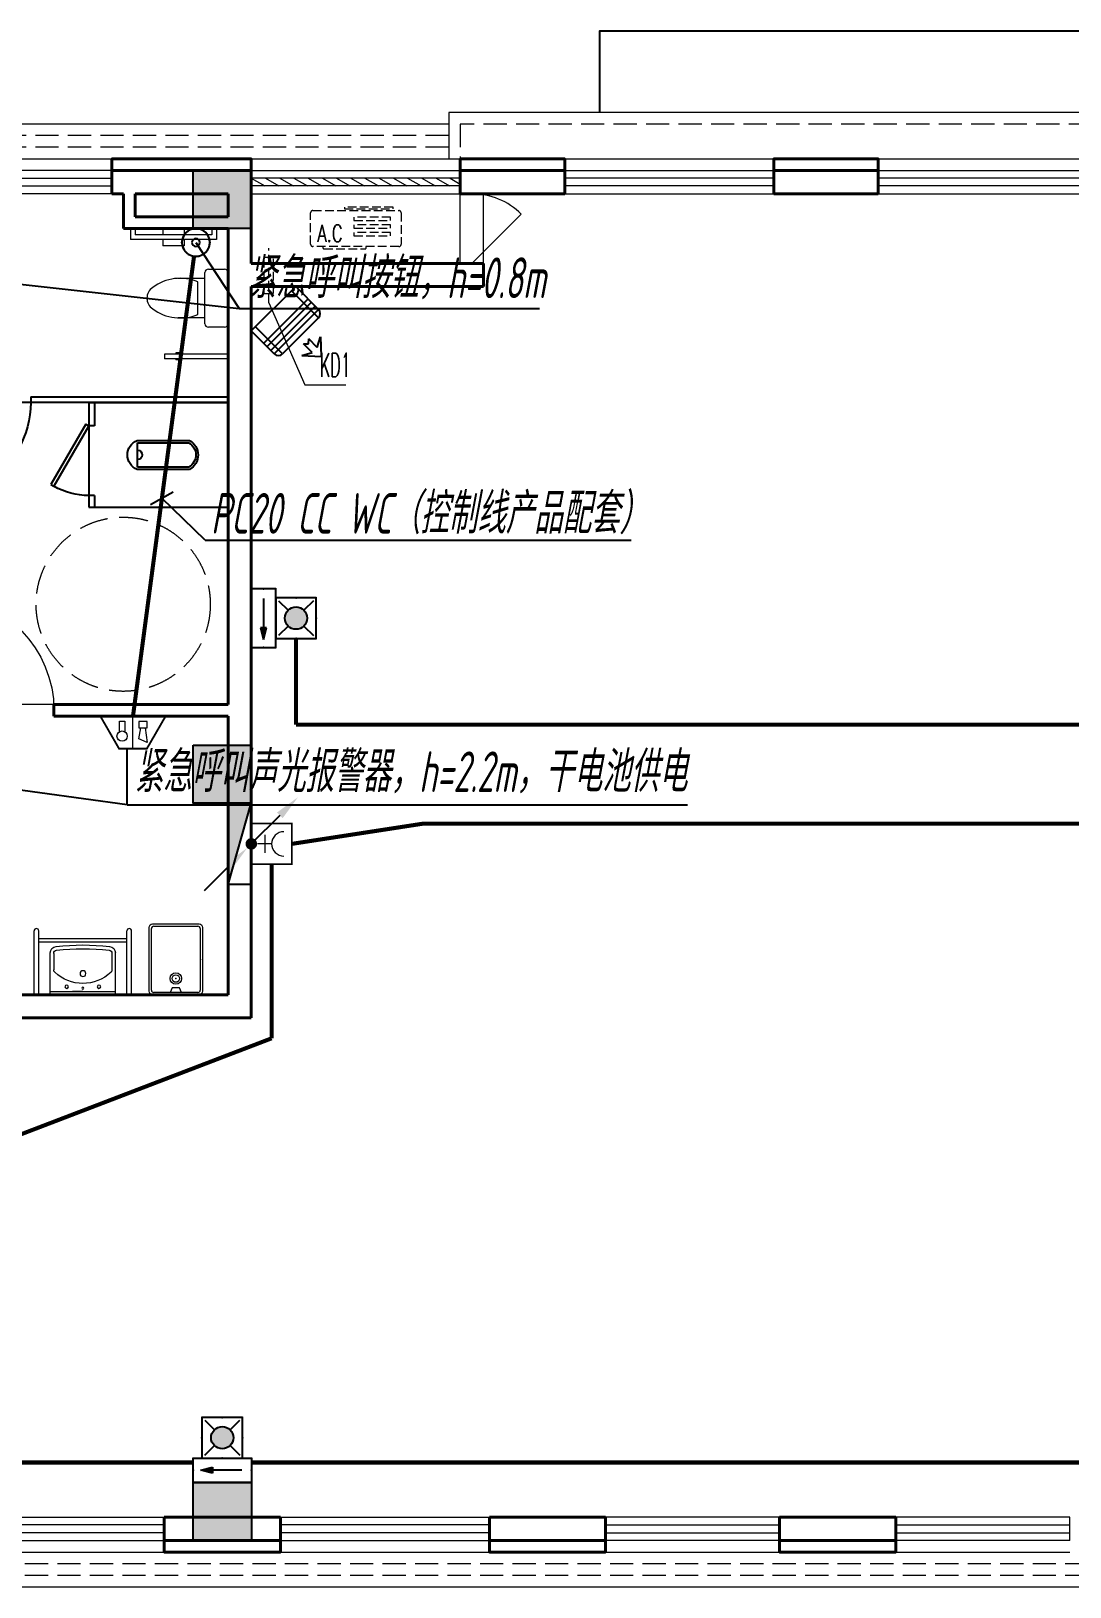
# Model space of a CAD drawing. Extents: x 491024 to 1725648, y 860327 to 1705161.
# Drawn here: x 797285 to 806231, y 1077656 to 1091057 of the extents above; entities that cross this region are included whole.
import ezdxf
from ezdxf.enums import TextEntityAlignment as Align

# ---------------------------------------------------------------- set-up
doc = ezdxf.new("R2010")
doc.units = 0
doc.header["$LTSCALE"] = 1000
doc.header["$MEASUREMENT"] = 0
for name, pattern in [('__DASH', [0.35, 0.25, -0.1]), ('DASH', [0.35, 0.25, -0.1]), ('HIDDEN', [0.375, 0.25, -0.125])]:
    doc.linetypes.add(name, pattern=pattern)
for name, color, linetype in [('!!电气', 1, 'Continuous'), ('A-AC', 8, 'Continuous'), ('DIM-照明', 3, 'Continuous'), ('EQUIP-安防', 3, 'Continuous'), ('EQUIP-照明', 3, 'Continuous'), ('EQUIP_消火栓', 7, 'Continuous'), ('LWIRE', 4, 'Continuous'), ('PUB_TEXT', 8, 'Continuous'), ('S-COLU-HATCH', 8, 'Continuous'), ('S-COLU-LINE1', 8, 'Continuous'), ('WIRE-应急', 1, 'DASH'), ('洁具', 8, 'Continuous'), ('立面', 8, 'Continuous')]:
    doc.layers.add(name, color=color, linetype=linetype)
for name, color, linetype, lineweight in [('EQUIP-消防', 3, 'Continuous', 18), ('LVTRY', 8, 'Continuous', 13), ('STAIR', 8, 'Continuous', 18), ('WALL', 8, 'Continuous', 40), ('WINDOW', 8, 'Continuous', 15), ('ZC', 6, 'Continuous', 40), ('平面-看线', 8, 'Continuous', 15), ('平面-空调室内机', 8, 'Continuous', 9), ('平面-空调预留孔', 8, 'Continuous', 15)]:
    doc.layers.add(name, color=color, linetype=linetype, lineweight=lineweight)
doc.styles.add('_TCH_DIM', font='SIMPLEX.shx', dxfattribs={"width": 0.7, "bigfont": 'GBCBIG.shx'})
doc.styles.add('_TEL_DIM', font='SIMPLEX', dxfattribs={"width": 0.8, "height": 3.5, "bigfont": 'HZTXT'})
doc.styles.add('DIM_FONT', font='SIMPLEX.shx', dxfattribs={"width": 0.56})
doc.styles.add('HZTXT', font='gbeitc.shx', dxfattribs={"width": 0.8, "height": 400, "bigfont": 'hztxt.shx'})
doc.styles.get("Standard").update_dxf_attribs({"font": 'gbenor.shx', "bigfont": 'gbcbig.shx'})

# ---------------------------------------------------------------- blocks, each defined once
blk = doc.blocks.new('cssd')
at = {"layer": '洁具', "color": 1}
for p, q in [((8184438, -430268), (8184958, -429968)), ((8184453, -430294), (8184973, -429994)), ((8184958, -429968), (8184973, -429994)), ((8184438, -430268), (8184453, -430294)), ((8184253, -431494), (8184253, -430294)), ((8184253, -430294), (8185153, -430294)), ((8184253, -430344), (8184453, -430344)), ((8184453, -430344), (8184453, -430294)), ((8185053, -430344), (8185053, -430294)), ((8185053, -430344), (8185153, -430344)), ((8185153, -430294), (8185153, -431494)), ((8184578, -430710), (8184578, -431162)), ((8184808, -430715), (8184598, -430715)), ((8184598, -430715), (8184598, -431156)), ((8184808, -431156), (8184808, -430715)), ((8184828, -431162), (8184828, -430710)), ((8184253, -431494), (8185153, -431494))]:
    blk.add_line(p, q, dxfattribs=at)
for centre, radius, start, end in [((8184453, -430294), 600, 0, 30), ((8184703, -430762), 135, 22.3551, 157.6449), ((8184703, -430715), 40, 180, 0), ((8184703, -431094), 142, 208.5105, 331.4895), ((8184703, -431094), 122, 210.8078, 329.1922)]:
    blk.add_arc(centre, radius, start, end, dxfattribs=at)
blk = doc.blocks.new('A$C752800CC')
at = {"layer": 'LVTRY'}
for p, q in [((380, 0), (820, 0)), ((1082, 0), (1082, -549)), ((1122, 0), (1122, -549)), ((0, -100), (95, -100)), ((95, -100), (95, -840)), ((350, -170), (350, -30)), ((850, -30), (850, -170)), ((0, -140), (55, -140)), ((55, -140), (55, -800)), ((820, -200), (380, -200)), ((430, -200), (430, -430)), ((740, -260), (460, -260)), ((770, -200), (770, -430)), ((0, -377), (55, -377)), ((95, -377), (150, -377)), ((150, -377), (150, -562)), ((1072, -409), (1082, -409)), ((1072, -409), (1072, -449)), ((1072, -449), (1082, -449)), ((1122, -409), (1132, -409)), ((1122, -449), (1132, -449)), ((1132, -409), (1132, -449)), ((0, -562), (55, -562)), ((95, -562), (150, -562)), ((1082, -549), (1122, -549)), ((0, -800), (55, -800)), ((0, -840), (95, -840))]:
    blk.add_line(p, q, dxfattribs=at)
for centre, radius, start, end in [((380, -30), 30, 90, 180), ((820, -30), 30, 0, 90), ((380, -170), 30, 180, 270), ((827, -412), 398, 157.4505, 216.6381), ((373, -412), 398, 323.3619, 22.5495), ((820, -170), 30, 270, 0), ((600, -589), 110, 213.4509, 326.5491)]:
    blk.add_arc(centre, radius, start, end, dxfattribs=at)
at = {"layer": 'LVTRY', "style": 'DIM_FONT', "text_generation_flag": 4, "width": 0.8, "flags": 9}
for tag in ['YSIZE', 'XSIZE']:
    blk.add_attdef(tag, (600, 0), '', height=0.5, rotation=180, dxfattribs=at)
blk = doc.blocks.new('FGFGFNBFNB')
at = {"layer": '洁具', "color": 1}
for p, q in [((1179497, 1092194), (1177797, 1092194)), ((1177797, 1092144), (1180397, 1092144)), ((1179497, 1092194), (1179497, 1092144)), ((1180297, 1092144), (1179604, 1091744)), ((1180297, 1092194), (1180297, 1092144)), ((1180397, 1092194), (1180297, 1092194)), ((1180312, 1092118), (1180297, 1092144)), ((1180312, 1092118), (1179619, 1091718)), ((1179619, 1091718), (1179604, 1091744))]:
    blk.add_line(p, q, dxfattribs=at)
blk.add_arc((1180297, 1092144), 800, 180, 210, dxfattribs=at)
at = {"ltscale": 0.5, "xscale": -1, "rotation": 90}
blk.add_blockref('A$C752800CC', (1177797, 1093644), dxfattribs=at)
blk = doc.blocks.new('_LV1')
for p, q in [((-280, 0), (280, 0)), ((-280, 0), (-280, -361)), ((280, 0), (280, -361)), ((-280, -29), (280, -29)), ((0, -29), (-90, -29)), ((-90, -29), (90, -29)), ((-251, -356), (-251, -214)), ((251, -356), (251, -215))]:
    blk.add_line(p, q)
for centre, radius in [((-139, -69), 15), ((0, -57), 8), ((139, -69), 15), ((1, -182), 24.9)]:
    blk.add_circle(centre, radius)
for centre, radius, start, end in [((0, -452), 354, 46.7581, 133.1543), ((-223, -214), 28, 133.1543, 180), ((223, -215), 28, 0, 46.7581), ((-224, -361), 56, 180, 263.481), ((-223, -356), 28, 180, 263.4984), ((0, 1600), 1997, 263.4984, 276.5122), ((223, -356), 28, 276.5122, 0), ((224, -361), 56, 276.519, 0), ((0, 1600), 2029, 263.481, 276.519)]:
    blk.add_arc(centre, radius, start, end)
blk = doc.blocks.new('A$C549C535F')
at = {"layer": 'LVTRY'}
for p, q in [((0, 0), (-550, 0)), ((0, -40), (-550, -40)), ((-485, -800), (-485, -40)), ((-455, -800), (-455, -40)), ((0, -800), (-550, -800)), ((0, -840), (-550, -840))]:
    blk.add_line(p, q, dxfattribs=at)
for centre in [(-550, -20), (-550, -820)]:
    blk.add_arc(centre, 20, 89.9994, 269.9994, dxfattribs=at)
at = {"layer": 'LVTRY', "extrusion": (0, 0, -1), "zscale": -1, "rotation": 90}
blk.add_blockref('_LV1', (0, -420), dxfattribs=at)
blk = doc.blocks.new('QER5Y5WE3')
for p, q in [((236, 408), (404, 419)), ((326, 383), (236, 408)), ((399, 251), (404, 419)), ((-194, 188), (-1, 388)), ((72, 389), (-156, 153)), ((292, -73), (-90, 296)), ((321, -43), (-61, 326)), ((360, -17), (-29, 359)), ((389, 14), (0, 389)), ((72, 389), (387, 86)), ((326, 383), (253, 308)), ((297, 307), (253, 308)), ((299, 264), (297, 307)), ((372, 340), (299, 264)), ((399, 251), (372, 340)), ((194, -188), (-194, 188)), ((387, 86), (159, -151)), ((388, 13), (194, -188))]:
    blk.add_line(p, q)
for centre, start, end in [((36, 352), 46.0154, 136.0154), ((351, 49), 316.0154, 46.0154)]:
    blk.add_arc(centre, 51.3, start, end)
blk = doc.blocks.new('gsergvr')
at = {"layer": '平面-空调预留孔', "linetype": 'DASH', "ltscale": 0.3}
for p, q in [((34075, 17176), (34075, 17166)), ((34085, 17156), (34438, 17156)), ((34448, 17166), (34448, 17176))]:
    blk.add_line(p, q, dxfattribs=at)
blk.add_lwpolyline([(34729, 17176), (33989, 17176, -0.414214), (33969, 17196), (33969, 17466, -0.414214), (33989, 17486), (34729, 17486, -0.414214), (34749, 17466), (34749, 17196, -0.414214)], format="xyb", close=True, dxfattribs=at)
for points in [[(34679, 17515), (34260, 17515), (34260, 17500), (34679, 17500)], [(34658, 17428), (34343, 17428), (34343, 17399), (34658, 17399)], [(34658, 17362), (34343, 17362), (34343, 17333), (34658, 17333)], [(34658, 17296), (34343, 17296), (34343, 17267), (34658, 17267)]]:
    blk.add_lwpolyline(points, close=True, dxfattribs=at)
for centre, start, end in [((34085, 17166), 180, 270), ((34438, 17166), 270, 0)]:
    blk.add_arc(centre, 10, start, end, dxfattribs=at)
at = {"layer": '平面-空调预留孔', "linetype": 'DASH', "ltscale": 0.3, "style": '_TCH_DIM', "width": 0.705882}
blk.add_text('A.C', height=146.9, dxfattribs=at).set_placement((34028, 17216))
blk = doc.blocks.new('dongkong')
at = {"layer": '平面-空调预留孔', "linetype": 'HIDDEN', "ltscale": 0.3}
for p, q in [((-603836, 210821), (-603836, 210511)), ((-603836, 210821), (-603756, 210821)), ((-603796, 210900), (-603796, 210431)), ((-603756, 210821), (-603756, 210511))]:
    blk.add_line(p, q, dxfattribs=at)
blk.add_lwpolyline([(-603756, 210511), (-603836, 210511)], dxfattribs=at)
blk = doc.blocks.new('rewerwer')
at = {"layer": 'S-COLU-HATCH'}
h = blk.add_hatch(color=256, dxfattribs=at)
h.dxf.hatch_style = 1
h.paths.add_polyline_path([(1332338, 1149256), (1332838, 1149256), (1332838, 1148756), (1332338, 1148756)])
h = blk.add_hatch(color=256, dxfattribs=at)
h.dxf.hatch_style = 1
h.paths.add_polyline_path([(1332338, 1144306), (1332838, 1144306), (1332838, 1143806), (1332338, 1143806)])
h = blk.add_hatch(color=256, dxfattribs=at)
h.dxf.hatch_style = 1
h.paths.add_polyline_path([(1332338, 1137956), (1332838, 1137956), (1332838, 1137456), (1332338, 1137456)])
at = {"layer": 'S-COLU-LINE1'}
for points in [[(1332338, 1149256), (1332838, 1149256), (1332838, 1148756), (1332338, 1148756)], [(1332338, 1144306), (1332838, 1144306), (1332838, 1143806), (1332338, 1143806)], [(1332338, 1137956), (1332838, 1137956), (1332838, 1137456), (1332338, 1137456)]]:
    blk.add_lwpolyline(points, close=True, dxfattribs=at)
blk = doc.blocks.new('$DorLib2D$00000114')
at = {"color": 0}
blk.add_line((0.5, 0), (-0.207, 0.707), dxfattribs=at)
blk.add_arc((0.5, 0), 1, 135, 180, dxfattribs=at)
blk = doc.blocks.new('$DorLib2D$00000001')
for p, q in [((0.45, 0.975), (0.5, 0.975)), ((0.45, 0), (0.45, 0.975)), ((0.5, 0), (0.5, 0.975)), ((0.5, 0), (0.45, 0))]:
    blk.add_line(p, q)
at = {"lineweight": 13}
blk.add_arc((0.475, 0), 0.975, 91.4693, 180, dxfattribs=at)
blk = doc.blocks.new('$WINLIB2D$00000039')
at = {"color": 0}
for points in [[(-0.5, 0.5), (-0.5, -0.5)], [(0.5, 0.5), (-0.5, 0.5)], [(0.5, -0.5), (0.5, 0.5)], [(-0.5, 0.1667), (0.5, 0.1667)], [(-0.3839, -0.1667), (-0.448, 0.1667)], [(-0.3159, -0.1667), (-0.38, 0.1667)], [(-0.2479, -0.1667), (-0.312, 0.1667)], [(-0.1799, -0.1667), (-0.244, 0.1667)], [(-0.1119, -0.1667), (-0.176, 0.1667)], [(-0.0439, -0.1667), (-0.108, 0.1667)], [(0.0241, -0.1667), (-0.04, 0.1667)], [(0.0921, -0.1667), (0.028, 0.1667)], [(0.16, -0.1667), (0.0959, 0.1667)], [(0.228, -0.1667), (0.1639, 0.1667)], [(0.296, -0.1667), (0.2319, 0.1667)], [(0.364, -0.1667), (0.2999, 0.1667)], [(0.432, -0.1667), (0.3679, 0.1667)], [(0.5, -0.1667), (0.4359, 0.1667)], [(-0.4519, -0.1667), (-0.5, 0.0836)], [(-0.5, -0.1667), (0.5, -0.1667)], [(0.5, -0.5), (-0.5, -0.5)]]:
    blk.add_lwpolyline(points, dxfattribs=at)
blk = doc.blocks.new('$WINLIB2D$00000001')
at = {"color": 0}
for points in [[(-0.5, 0.5), (-0.5, -0.5)], [(-0.5, 0.5), (0.5, 0.5)], [(0.5, -0.5), (0.5, 0.5)], [(0.5, 0.1667), (-0.5, 0.1667)], [(0.5, -0.1667), (-0.5, -0.1667)], [(-0.5, -0.5), (0.5, -0.5)]]:
    blk.add_lwpolyline(points, dxfattribs=at)
blk = doc.blocks.new('$lvtry$00000187')
at = {"color": 0}
for p, q in [((-285, -420, 0), (-285, -40, 0)), ((-265, -20, 0), (265, -20, 0)), ((285, -40, 0), (285, -420, 0)), ((285, -180, 0), (245, -198, 0)), ((245, -198, 0), (245, -263, 0)), ((245, -263, 0), (285, -280, 0)), ((265, -440, 0), (-265, -440, 0))]:
    blk.add_line(p, q, dxfattribs=at)
at = {"color": 0, "elevation": 0}
blk.add_lwpolyline([(305, -430, -0.414214), (275, -460), (-275, -460, -0.414214), (-305, -430), (-305, -30, -0.414214), (-275, 0), (275, 0, -0.414214), (305, -30)], format="xyb", close=True, dxfattribs=at)
at = {"color": 0}
for radius in [50, 32.5]:
    blk.add_circle((165, -230, 0), radius, dxfattribs=at)
for centre, start, end in [((-265, -40, 0), 90, 180), ((265, -40, 0), 0, 90), ((-265, -420, 0), 180, 270), ((265, -420, 0), 270, 0)]:
    blk.add_arc(centre, 20, start, end, dxfattribs=at)
for p in [(0, 0, 0), (165, -230, 0)]:
    blk.add_point(p, dxfattribs=at)
blk = doc.blocks.new('ASDASDFSGH')
at = {"layer": 'STAIR', "color": 8, "linetype": '__DASH'}
blk.add_circle((1331734.4, 1068311.4), 750, dxfattribs=at)
at = {"layer": 'WALL', "color": 8}
for p, q in [((1331838.1, 1072047.8), (1331637.7, 1072047.8)), ((1331637.7, 1072047.8), (1331637.7, 1071847.8)), ((1332737.7, 1072047.8), (1331838.1, 1072047.8)), ((1332837.7, 1072047.8), (1332737.7, 1072047.8)), ((1332837.7, 1071847.8), (1332837.7, 1072047.8)), ((1334737.7, 1072047.8), (1334637.7, 1072047.8)), ((1334637.7, 1072047.8), (1334637.7, 1071847.8)), ((1335537.7, 1072047.8), (1334737.7, 1072047.8)), ((1335537.7, 1071847.8), (1335537.7, 1072047.8)), ((1338237.7, 1072047.8), (1337337.7, 1072047.8)), ((1337337.7, 1072047.8), (1337337.7, 1071847.8)), ((1338237.7, 1071847.8), (1338237.7, 1072047.8)), ((1331637.7, 1071847.8), (1331738.1, 1071847.8)), ((1331738.1, 1071847.8), (1331738.1, 1071547.8)), ((1331838.1, 1071847.8), (1331838.1, 1071647.8)), ((1332637.7, 1071847.8), (1331838.1, 1071847.8)), ((1332637.7, 1071647.8), (1332637.7, 1071847.8)), ((1332837.7, 1071647.8), (1332837.7, 1071847.8)), ((1334837.7, 1071847.8), (1334637.7, 1071847.8)), ((1334837.7, 1071847.8), (1335537.7, 1071847.8)), ((1337337.7, 1071847.8), (1338237.7, 1071847.8)), ((1331838.1, 1071647.8), (1332637.7, 1071647.8)), ((1332837.7, 1071247.8), (1332837.7, 1071647.8)), ((1331738.1, 1071547.8), (1332637.7, 1071547.8)), ((1332637.7, 1071147.8), (1332637.7, 1071547.8)), ((1332837.7, 1071247.8), (1334637.7, 1071247.8)), ((1334837.7, 1071247.8), (1334637.7, 1071247.8)), ((1334837.7, 1071047.8), (1334837.7, 1071247.8)), ((1332637.7, 1067447.8), (1332637.7, 1071147.8)), ((1332837.7, 1067447.8), (1332837.7, 1071047.8)), ((1332837.7, 1071047.8), (1334837.7, 1071047.8)), ((1332637.7, 1067447.8), (1331137.7, 1067447.8)), ((1331137.7, 1067447.8), (1331137.7, 1067347.8)), ((1332837.7, 1064747.8), (1332837.7, 1067447.8)), ((1331137.7, 1067347.8), (1332637.7, 1067347.8)), ((1332637.7, 1064947.8), (1332637.7, 1067347.8)), ((1327287.7, 1064947.8), (1332637.7, 1064947.8)), ((1327287.7, 1064747.8), (1332837.7, 1064747.8)), ((1333087.7, 1060447.8), (1332087.7, 1060447.8)), ((1332087.7, 1060447.8), (1332087.7, 1060247.8)), ((1333087.7, 1060247.8), (1333087.7, 1060447.8)), ((1335887.7, 1060447.8), (1334887.7, 1060447.8)), ((1334887.7, 1060447.8), (1334887.7, 1060247.8)), ((1335887.7, 1060247.8), (1335887.7, 1060447.8)), ((1338387.7, 1060447.8), (1337387.7, 1060447.8)), ((1337387.7, 1060447.8), (1337387.7, 1060247.8)), ((1338387.7, 1060247.8), (1338387.7, 1060447.8)), ((1332087.7, 1060247.8), (1333087.7, 1060247.8)), ((1334887.7, 1060247.8), (1335887.7, 1060247.8)), ((1337387.7, 1060247.8), (1338387.7, 1060247.8))]:
    blk.add_line(p, q, dxfattribs=at)
for points in [[(1332837.7, 1072047.8), (1332837.7, 1072147.8), (1331637.7, 1072147.8), (1331637.7, 1072047.8)], [(1335537.7, 1072047.8), (1335537.7, 1072147.8), (1334637.7, 1072147.8), (1334637.7, 1072047.8)], [(1338237.7, 1072047.8), (1338237.7, 1072147.8), (1337337.7, 1072147.8), (1337337.7, 1072047.8)], [(1333087.7, 1060247.8), (1333087.7, 1060147.8), (1332087.7, 1060147.8), (1332087.7, 1060247.8)], [(1335887.7, 1060247.8), (1335887.7, 1060147.8), (1334887.7, 1060147.8), (1334887.7, 1060247.8)], [(1338387.7, 1060247.8), (1338387.7, 1060147.8), (1337387.7, 1060147.8), (1337387.7, 1060247.8)]]:
    blk.add_lwpolyline(points, dxfattribs=at)
at = {"layer": 'WINDOW', "color": 8}
for p, q in [((1334637.7, 1071247.8), (1334637.7, 1071847.8)), ((1334837.7, 1071247.8), (1334837.7, 1071847.8)), ((1331137.7, 1067447.8), (1330137.7, 1067447.8))]:
    blk.add_line(p, q, dxfattribs=at)
at = {"layer": '平面-看线', "color": 8}
for points in [[(1293087.7, 1060247.8), (1293087.7, 1059847.8), (1365587.7, 1059847.8), (1365587.7, 1070547.8), (1357887.7, 1070547.8), (1357887.7, 1072447.8), (1349137.7, 1072447.8)], [(1334537.7, 1072447.8), (1327387.7, 1072447.8)], [(1349137.7, 1072147.8), (1349137.7, 1072547.8), (1334537.8, 1072547.8), (1334537.7, 1072147.8)], [(1330437.7, 1072147.8), (1331637.7, 1072147.8)], [(1332837.7, 1072147.8), (1334637.7, 1072147.8)], [(1335537.7, 1072147.8), (1337337.7, 1072147.8)], [(1338237.7, 1072147.8), (1340037.7, 1072147.8)], [(1330287.7, 1060147.8), (1332087.7, 1060147.8)], [(1333087.7, 1060147.8), (1334887.7, 1060147.8)], [(1335887.7, 1060147.8), (1337387.7, 1060147.8)], [(1338387.7, 1060147.8), (1339887.7, 1060147.8)]]:
    blk.add_lwpolyline(points, dxfattribs=at)
at = {"layer": '平面-看线', "color": 8, "linetype": 'DASH', "ltscale": 0.8}
for points in [[(1349037.7, 1072047.8), (1349037.7, 1072447.8), (1334637.8, 1072447.8), (1334637.7, 1072047.8)], [(1293087.7, 1059947.8), (1365487.7, 1059947.8), (1365487.7, 1070447.8), (1357787.7, 1070447.8), (1357787.7, 1072347.8), (1349137.7, 1072347.8)], [(1334537.7, 1072347.8), (1327387.7, 1072347.8)], [(1293087.7, 1060047.8), (1365387.7, 1060047.8), (1365387.7, 1070347.8), (1357687.7, 1070347.8), (1357687.7, 1072247.8), (1349137.7, 1072247.8)], [(1334537.7, 1072247.8), (1327387.7, 1072247.8)]]:
    blk.add_lwpolyline(points, dxfattribs=at)
at = {"layer": '平面-空调预留孔', "color": 8}
for p, q in [((1332987.7, 1070908.7), (1333297.3, 1070202.2)), ((1332987.7, 1070908.7), (1333297.3, 1070202.2)), ((1332987.7, 1070908.7), (1333297.3, 1070202.2)), ((1332987.7, 1070908.7), (1333297.3, 1070202.2)), ((1333297.3, 1070202.2), (1333652, 1070202.2))]:
    blk.add_line(p, q, dxfattribs=at)
at = {"layer": '立面', "color": 8}
blk.add_lwpolyline([(1347837.7, 1072547.8), (1347837.7, 1073247.8), (1335837.8, 1073248.3), (1335837.8, 1072547.8)], dxfattribs=at)
at = {"color": 8, "xscale": -1}
blk.add_blockref('FGFGFNBFNB', (2510434.8, -22095.8), dxfattribs=at)
at = {"color": 8, "rotation": 270}
blk.add_blockref('A$C549C535F', (1331806.8, 1064947.8), dxfattribs=at)
at = {"layer": 'A-AC', "color": 8, "linetype": 'ByBlock', "rotation": 268.9846063388433}
blk.add_blockref('QER5Y5WE3', (1333028.6, 1070856.9), dxfattribs=at)
at = {"layer": 'LVTRY', "color": 8, "rotation": 269.9999999966305}
blk.add_blockref('$lvtry$00000187', (1332417.7, 1065252.8), dxfattribs=at)
at = {"layer": 'S-COLU-LINE1', "color": 8}
blk.add_blockref('rewerwer', (0, -77208.4), dxfattribs=at)
at = {"layer": 'WINDOW', "color": 8}
for name, p, xscale, yscale, zscale, rotation in [('$WINLIB2D$00000001', (1331037.7, 1071947.8), 1200, 200, 1200, 180.0000000000074), ('$WINLIB2D$00000039', (1333737.7, 1071947.8), 1800, 200, 1800, 180.00000000002), ('$WINLIB2D$00000001', (1336437.7, 1071947.8), 1800, 200, 1800, 1.87890327085041e-12), ('$WINLIB2D$00000001', (1339137.7, 1071947.8), 1800, 200, 1800, 1.87890327085041e-12), ('$DorLib2D$00000114', (1334737.7, 1071547.8), -600, -600, -600, 90.00000000030016), ('$DorLib2D$00000001', (1330637.7, 1067397.8), 1000, -1000, 1000, 180.000000000005), ('$WINLIB2D$00000001', (1331187.7, 1060347.8), -1800, 200, -1800, 179.9999999999976), ('$WINLIB2D$00000001', (1333987.7, 1060347.8), -1800, 200, -1800, 179.9999999999976), ('$WINLIB2D$00000001', (1336637.7, 1060347.8), 1500, 200, 1500, 179.9999999999976), ('$WINLIB2D$00000001', (1339137.7, 1060347.8), 1500, 200, 1500, 179.9999999999976)]:
    blk.add_blockref(name, p, dxfattribs=dict(at, xscale=xscale, yscale=yscale, zscale=zscale, rotation=rotation))
at = {"layer": '平面-空调室内机', "color": 8, "ltscale": 0.3, "xscale": -1, "rotation": 180}
blk.add_blockref('dongkong', (1936783.7, 1281808.6), dxfattribs=at)
at = {"layer": '平面-空调预留孔', "color": 8}
blk.add_blockref('gsergvr', (1299379.1, 1054216.6), dxfattribs=at)
at = {"layer": '洁具', "color": 8, "linetype": 'Continuous', "xscale": -1, "rotation": 90.00000000343613}
blk.add_blockref('cssd', (901143.9, 9254300.8), dxfattribs=at)
at = {"layer": 'PUB_TEXT', "color": 8, "style": '_TCH_DIM', "width": 0.494118}
blk.add_text('KD1', height=204, dxfattribs=at).set_placement((1333426.4, 1070270.9))
blk = doc.blocks.new('$equip$00002479')
at = {"const_width": 0.04}
blk.add_lwpolyline([(-0.3, 0, 1), (0.3, 0, 1), (-0.3, 0, 0.942883)], format="xyb", dxfattribs=at)
for radius in [0.3, 0.0841]:
    blk.add_circle((0, 0), radius)
for p in [(-0.3, 0), (0, 0.3), (0.3, 0), (0, -0.3)]:
    blk.add_point(p)
at = {"color": 7, "style": '_TEL_DIM', "flags": 1}
blk.add_attdef('A', text='', height=0.00002, dxfattribs=at).set_placement((0, 0), align=Align.MIDDLE_CENTER)
blk = doc.blocks.new('$equip$00002679')
for p, q in [((-0.3, 0.699), (-0.703, 0)), ((0.3, 0.699), (-0.3, 0.699)), ((0.3, 0.699), (-0.3, 0.699)), ((0, 0.699), (0, 0)), ((0.703, 0), (0.3, 0.699)), ((-0.264, 0.249), (-0.304, 0.569)), ((-0.304, 0.569), (-0.128, 0.489)), ((-0.128, 0.489), (-0.168, 0.249)), ((0.174, 0.11), (0.174, 0.338)), ((0.294, 0.338), (0.294, 0.11)), ((-0.703, 0), (0.703, 0)), ((-0.304, 0.249), (-0.304, 0.113)), ((-0.128, 0.249), (-0.304, 0.249)), ((-0.304, 0.113), (-0.128, 0.113)), ((-0.128, 0.113), (-0.128, 0.249)), ((0.294, 0.11), (0.174, 0.11))]:
    blk.add_line(p, q)
at = {"const_width": 0.04}
for points in [[(-0.299, 0.699), (0.301, 0.699), (0.703, 0), (-0.702, 0), (-0.299, 0.699), (0.301, 0.699)], [(-0.3, 0.699), (0.3, 0.699), (0.703, 0), (-0.703, 0), (-0.3, 0.699), (0.3, 0.699)]]:
    blk.add_lwpolyline(points, dxfattribs=at)
blk.add_circle((0.234, 0.43), 0.111)
for p in [(0, 0.699), (-0.501, 0.349), (0.502, 0.349), (0, 0)]:
    blk.add_point(p)
at = {"color": 7, "flags": 1}
for tag, height, p in [('B', 0.4, (0.961, 0.299)), ('A', 0.00002, (0, 0))]:
    blk.add_attdef(tag, text='', height=height, dxfattribs=at).set_placement(p, align=Align.MIDDLE_CENTER)
blk = doc.blocks.new('$equip$00002656')
for p, q in [((-0.5, 1), (-0.5, 0)), ((0.5, 1), (-0.5, 1)), ((0.5, 0), (0.5, 1)), ((0, 0.5), (0, 0.15)), ((-0.5, 0), (0.5, 0)), ((-0.219, 0.331), (0.222, 0.331))]:
    blk.add_line(p, q)
at = {"const_width": 0.04}
blk.add_lwpolyline([(-0.5, 1), (0.5, 1), (0.5, 0), (-0.5, 0), (-0.5, 1), (0.5, 1)], dxfattribs=at)
blk.add_arc((0, 0.8), 0.3, 180, 0)
for p in [(0, 1), (-0.5, 0.5), (0.5, 0.5), (0, 0)]:
    blk.add_point(p)
at = {"color": 7, "flags": 1}
for tag, height, p in [('B', 0.4, (0.762, 0.292)), ('A', 0.00002, (0, 0))]:
    blk.add_attdef(tag, text='', height=height, dxfattribs=at).set_placement(p, align=Align.MIDDLE_CENTER)
blk = doc.blocks.new('$TelecSys$00000081')
for p, q in [((0.104, 0.104), (0.104, 0.104)), ((-0.104, -0.104), (-0.104, -0.104)), ((-1.15, -1.15), (-0.55, -0.55))]:
    blk.add_line(p, q)
at = {"const_width": 0.142}
blk.add_lwpolyline([(0.071, 0, 1), (-0.071, 0, 1)], format="xyb", close=True, dxfattribs=at)
blk.add_solid([(-0.62, -0.48), (-0.48, -0.62), (-0.1, -0.1)])
at = {"width": 0.8, "flags": 9}
blk.add_attdef('A', (0, 0), '', height=0.00002, rotation=180, dxfattribs=at)
blk = doc.blocks.new('$TelecSys$00000079')
for p, q in [((0.7, 0.7), (0, 0)), ((0.104, 0.104), (0.104, 0.104)), ((-0.104, -0.104), (-0.104, -0.104))]:
    blk.add_line(p, q)
at = {"const_width": 0.142}
blk.add_lwpolyline([(-0.071, 0, 1), (0.071, 0, 1)], format="xyb", close=True, dxfattribs=at)
blk.add_solid([(0.63, 0.77), (0.77, 0.63), (1.15, 1.15)])
at = {"width": 0.8, "flags": 9}
blk.add_attdef('A', (0, 0), '', height=0.00002, dxfattribs=at)
blk = doc.blocks.new('$equip$00002540')
blk.add_hatch(color=256).paths.add_polyline_path([(0.24, 0.372), (0.24, 0.228), (0.528, 0.3)])
for p, q in [((-0.72, 0.6), (-0.72, 0)), ((0.72, 0.6), (-0.72, 0.6)), ((0.72, 0), (0.72, 0.6)), ((-0.72, 0), (0.72, 0)), ((0.24, 0.372), (0.24, 0.228)), ((0.528, 0.3), (0.24, 0.372)), ((0.24, 0.228), (0.528, 0.3))]:
    blk.add_line(p, q)
at = {"color": 7}
blk.add_line((-0.48, 0.3), (0.48, 0.3), dxfattribs=at)
at = {"const_width": 0.04}
blk.add_lwpolyline([(-0.72, 0.6), (-0.72, 0), (0.72, 0), (0.72, 0.6), (-0.72, 0.6), (-0.72, 0)], dxfattribs=at)
for p in [(0, 0.6), (-0.72, 0.3), (0, 0), (0.72, 0.3)]:
    blk.add_point(p)
at = {"color": 7, "style": '_TEL_DIM', "flags": 1}
blk.add_attdef('A', text='', height=0.00002, dxfattribs=at).set_placement((0, 0), align=Align.MIDDLE_CENTER)
blk = doc.blocks.new('$equip$00002604')
blk.add_hatch(color=256).paths.add_polyline_path([(0.275, 0.5, 1), (-0.274, 0.5, 1)])
for p, q in [((-0.429, 0.929), (-0.194, 0.694)), ((0.194, 0.694), (0.429, 0.929)), ((-0.429, 0.071), (-0.194, 0.306)), ((0.194, 0.306), (0.429, 0.071))]:
    blk.add_line(p, q)
at = {"const_width": 0.04}
blk.add_lwpolyline([(-0.5, 1), (-0.5, 0), (0.5, 0), (0.5, 1), (-0.5, 1), (-0.5, 0)], dxfattribs=at)
blk.add_lwpolyline([(-0.5, 1), (-0.5, 0), (0.5, 0), (0.5, 1)], close=True)
blk.add_circle((0, 0.5), 0.275)
for p in [(0, 1), (-0.5, 0.5), (0.5, 0.5), (0, 0)]:
    blk.add_point(p)
at = {"color": 7, "style": '_TEL_DIM', "flags": 1}
blk.add_attdef('A', text='', height=0.000025, dxfattribs=at).set_placement((0, 0), align=Align.MIDDLE_CENTER)
blk = doc.blocks.new('$TwtSys$00000434')
at = {"color": 252}
for p, q in [((-0.5, 0.5), (-0.5, -0.5)), ((-0.5, -0.5), (0.5, 0.5)), ((0.5, 0.5), (-0.5, 0.5)), ((0.5, -0.5), (0.5, 0.5)), ((-0.5, -0.5), (0.5, -0.5))]:
    blk.add_line(p, q, dxfattribs=at)
blk.add_solid([(0.5, -0.5), (0.5, 0.5), (-0.5, -0.5)], dxfattribs=at)
blk = doc.blocks.new('A$C49C85FA1')
at = {"layer": 'EQUIP_消火栓', "xscale": -700, "yscale": 200, "zscale": 700, "rotation": 269.9999999999747}
blk.add_blockref('$TwtSys$00000434', (35400, 3300), dxfattribs=at)

msp = doc.modelspace()

# ---------------------------------------------------------------- linework, layer by layer
at = {"layer": '!!电气', "color": 2}
for p, q in [((793957.9, 1089236.1), (799077, 1088667.8)), ((798703.6, 1089236.1), (799077, 1088667.8)), ((799077, 1088667.8), (801661.9, 1088667.8)), ((798314, 1086979.2), (798506.8, 1087088.3)), ((798782.8, 1086673.3), (798411, 1087033.2)), ((798782.8, 1086673.3), (802451.6, 1086673.3)), ((798112.5, 1084392.8), (794549, 1084876.7)), ((798112.5, 1084392.8), (798112.5, 1084876.7)), ((798112.5, 1084392.8), (802937.3, 1084392.8))]:
    msp.add_line(p, q, dxfattribs=at)
at = {"layer": 'WIRE-应急', "const_width": 35}
for points in [[(798687.8, 1089117.2), (798162, 1085156.1)], [(799566, 1085825.2), (799566, 1085082.1)], [(799566, 1085082.1), (806479, 1085082.1)], [(799531, 1084056.1), (800666.7, 1084231.1)], [(823364.6, 1084231.1), (800666.7, 1084231.1)], [(799356, 1083881.1), (799356, 1082381.1)], [(794656.5, 1080581.1), (799356, 1082381.1)], [(793882.5, 1078727.7), (798679, 1078727.7)], [(799183, 1078727.7), (806479, 1078727.7)]]:
    msp.add_lwpolyline(points, dxfattribs=at)

# ---------------------------------------------------------------- block references
at = {"layer": 'EQUIP-安防', "color": 1, "xscale": -400, "yscale": 400, "zscale": 400, "rotation": 180}
msp.add_blockref('$equip$00002479', (798703.6, 1089236.1), dxfattribs=at)
at = {"layer": 'EQUIP-消防', "color": 1, "xscale": 400, "yscale": 400, "zscale": 400, "rotation": 180}
msp.add_blockref('$equip$00002679', (798162, 1085156.1), dxfattribs=at)
at = {"layer": 'EQUIP-消防', "xscale": 350, "yscale": 350, "zscale": 350, "rotation": 269.9999999999997}
msp.add_blockref('$equip$00002656', (799181, 1084056.1), dxfattribs=at)
at = {"layer": 'EQUIP-照明', "xscale": 350, "yscale": 350, "zscale": 350, "rotation": 270.0000000000002}
for name, p in [('$equip$00002540', (799181, 1086000.2)), ('$equip$00002604', (799391, 1086000.2))]:
    msp.add_blockref(name, p, dxfattribs=at)
at = {"layer": 'EQUIP-照明', "yscale": 350, "zscale": 350}
for name, p, xscale in [('$equip$00002604', (798931, 1078766.1), 350), ('$equip$00002540', (798931, 1078556.1), -350)]:
    msp.add_blockref(name, p, dxfattribs=dict(at, xscale=xscale))
at = {"layer": 'LWIRE', "xscale": 350, "yscale": 350, "zscale": 350}
for name in ['$TelecSys$00000079', '$TelecSys$00000081']:
    msp.add_blockref(name, (799181, 1084056.1), dxfattribs=at)
at = {"layer": 'WALL', "color": 252}
msp.add_blockref('ASDASDFSGH', (-533656.7, 17808.4), dxfattribs=at)
at = {"layer": 'ZC'}
msp.add_blockref('A$C49C85FA1', (763681, 1080756.1), dxfattribs=at)

# ---------------------------------------------------------------- texts
at = {"layer": 'DIM-照明', "color": 2, "style": 'HZTXT', "width": 0.7}
for s, p in [('紧急呼叫按钮，h=0.8m', (799148.5, 1088757, 0)), ('PC20 CC WC（控制线产品配套）', (798833.1, 1086728.2, 0)), ('紧急呼叫声光报警器，h=2.2m，干电池供电', (798174.6, 1084502.2, 0))]:
    msp.add_text(s, height=350, dxfattribs=at).set_placement(p)

doc.saveas('drawing.dxf')
